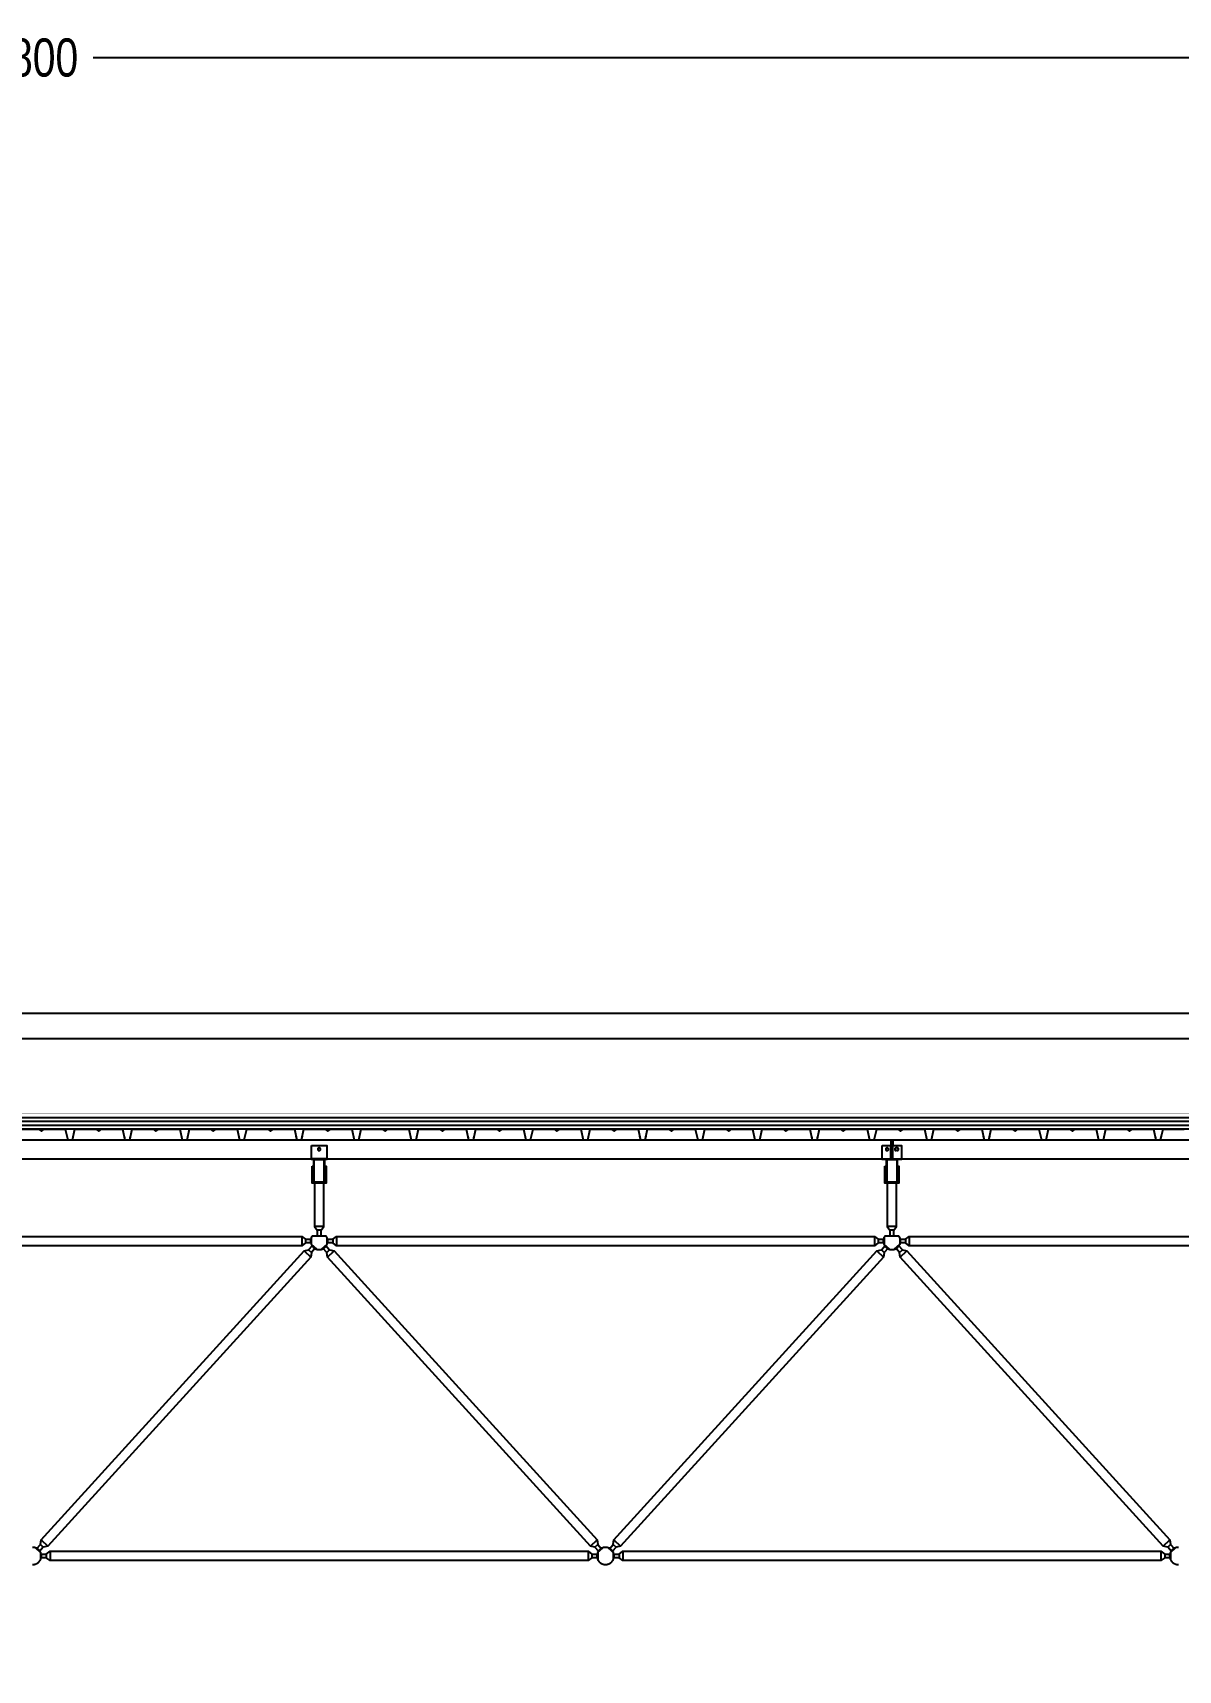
# Model space of a CAD drawing. Header units: centimetres. Extents: x 77182 to 116086, y 20619 to 33555.
# Drawn here: x 109365 to 109965, y 22503 to 23362 of the extents above; entities that cross this region are included whole.
import ezdxf

# ---------------------------------------------------------------- set-up
doc = ezdxf.new("R2010")
doc.units = ezdxf.units.CM
doc.header["$LTSCALE"] = 100
doc.linetypes.add('HIDDEN', pattern=[9.525, 6.35, -3.175])
for name, color, linetype in [('A-ANNO-DIMS', 187, 'Continuous'), ('A-ELEV-02', 253, 'Continuous'), ('A-ELEV-04', 250, 'Continuous'), ('A-WALL-INSL', 249, 'Continuous'), ('A-WALL-SNWPNL', 200, 'Continuous'), ('S-STEL', 3, 'Continuous')]:
    doc.layers.add(name, color=color, linetype=linetype)
doc.styles.add('Fields_100', font='act_simplex.shx', dxfattribs={"width": 0.8, "height": 20})
doc.linetypes.add('BATTING', pattern='A,0.00254,-2.54,[134,ltypeshp.shx,S=2.54,R=0,X=-2.54,Y=0],-5.08,[134,ltypeshp.shx,S=2.54,R=180,X=2.54,Y=0],-2.54', length=10.16254)
doc.dimstyles.new('FIELDS_100', dxfattribs={"dimscale": 0, "dimtxt": 20, "dimasz": 5, "dimexe": 5, "dimexo": 5, "dimgap": 5, "dimtad": 0, "dimdec": 0, "dimzin": 0, "dimdsep": 46, "dimtxsty": 'Fields_100', "dimblk": 'DOT', "dimcen": 0.09, "dimclrt": 50, "dimadec": 0, "dimazin": 0, "dimtfac": 1, "dimtdec": 0, "dimtix": 1, "dimtofl": 0, "dimtmove": 1, "dimatfit": 3, "dimfxl": 5, "dimfxlon": 1, "dimtolj": 1, "dimtzin": 0, "dimarcsym": 0})

# ---------------------------------------------------------------- blocks, each defined once
blk = doc.blocks.new('_Dot')
at = {"color": 0, "linetype": 'ByBlock', "lineweight": -2}
blk.add_line((-0.5, 0), (-1, 0), dxfattribs=at)
at = {"color": 0, "linetype": 'ByBlock', "const_width": 0.5}
blk.add_lwpolyline([(-0.25, 0, 1), (0.25, 0, 1)], format="xyb", close=True, dxfattribs=at)
blk = doc.blocks.new('*D20')
at = {"layer": 'A-ANNO-DIMS', "color": 0, "lineweight": -2, "transparency": 16777216}
for p, q in [((108464.7, 23343.48), (108464.7, 23353.48)), ((110264.7, 23343.48), (110264.7, 23353.48)), ((108469.7, 23348.48), (109333.03, 23348.48)), ((110259.7, 23348.48), (109396.36, 23348.48))]:
    blk.add_line(p, q, dxfattribs=at)
at = {"layer": 'DEFPOINTS', "color": 0, "transparency": 16777216}
for p in [(110264.7, 23348.48), (108464.7, 22503.48), (110264.7, 22503.48)]:
    blk.add_point(p, dxfattribs=at)
at = {"layer": 'A-ANNO-DIMS', "color": 0, "lineweight": -2, "transparency": 16777216, "xscale": 5, "yscale": 5, "zscale": 5, "rotation": 180}
blk.add_blockref('_Dot', (108464.7, 23348.48), dxfattribs=at)
at = {"layer": 'A-ANNO-DIMS', "color": 0, "lineweight": -2, "transparency": 16777216, "xscale": 5, "yscale": 5, "zscale": 5}
blk.add_blockref('_Dot', (110264.7, 23348.48), dxfattribs=at)
at = {"layer": 'A-ANNO-DIMS', "color": 50, "transparency": 16777216, "insert": (109364.7, 23348.48), "char_height": 20, "attachment_point": 5, "style": 'Fields_100'}
blk.add_mtext('\\A1;1800', dxfattribs=at)

msp = doc.modelspace()

# ---------------------------------------------------------------- linework, layer by layer
at = {"layer": 'A-ELEV-02'}
for points in [[(103019.7, 22781.49), (112087.2, 22781.49)], [(109814.2, 22781.49), (109814.2, 22778.49)], [(109815.2, 22781.49), (109815.2, 22778.49)], [(109816.9, 22777.19), (109816.88, 22777.19), (109816.87, 22777.19), (109816.85, 22777.18), (109816.83, 22777.18), (109816.82, 22777.18), (109816.8, 22777.18), (109816.79, 22777.18), (109816.77, 22777.17), (109816.75, 22777.17), (109816.74, 22777.17), (109816.72, 22777.16), (109816.7, 22777.16), (109816.69, 22777.15), (109816.67, 22777.15), (109816.66, 22777.14), (109816.64, 22777.14), (109816.62, 22777.13), (109816.61, 22777.12), (109816.59, 22777.12), (109816.58, 22777.11), (109816.56, 22777.1), (109816.54, 22777.09), (109816.53, 22777.08), (109816.51, 22777.07), (109816.5, 22777.06), (109816.48, 22777.05), (109816.47, 22777.04), (109816.46, 22777.03), (109816.44, 22777.02), (109816.43, 22777.01), (109816.42, 22776.99), (109816.4, 22776.98), (109816.39, 22776.97), (109816.38, 22776.96), (109816.37, 22776.94), (109816.35, 22776.93), (109816.34, 22776.91), (109816.33, 22776.9), (109816.32, 22776.88), (109816.31, 22776.87), (109816.3, 22776.85), (109816.29, 22776.84), (109816.28, 22776.82), (109816.28, 22776.81), (109816.27, 22776.79), (109816.26, 22776.78), (109816.25, 22776.76), (109816.25, 22776.74), (109816.24, 22776.73), (109816.23, 22776.71), (109816.23, 22776.7), (109816.22, 22776.68), (109816.22, 22776.66), (109816.22, 22776.65), (109816.21, 22776.63), (109816.21, 22776.61), (109816.21, 22776.6), (109816.2, 22776.58), (109816.2, 22776.57), (109816.2, 22776.55), (109816.2, 22776.53), (109816.2, 22776.52), (109816.2, 22776.5), (109816.2, 22776.49), (109816.2, 22776.47), (109816.2, 22776.46), (109816.2, 22776.44), (109816.2, 22776.42), (109816.2, 22776.41), (109816.2, 22776.39), (109816.21, 22776.38), (109816.21, 22776.36), (109816.21, 22776.34), (109816.22, 22776.33), (109816.22, 22776.31), (109816.22, 22776.29), (109816.23, 22776.28), (109816.23, 22776.26), (109816.24, 22776.25), (109816.25, 22776.23), (109816.25, 22776.21), (109816.26, 22776.2), (109816.27, 22776.18), (109816.28, 22776.16), (109816.28, 22776.15), (109816.29, 22776.13), (109816.3, 22776.12), (109816.31, 22776.1), (109816.32, 22776.09), (109816.33, 22776.07), (109816.34, 22776.06), (109816.35, 22776.05), (109816.37, 22776.03), (109816.38, 22776.02), (109816.39, 22776), (109816.4, 22775.99), (109816.42, 22775.98), (109816.43, 22775.97), (109816.44, 22775.95), (109816.46, 22775.94), (109816.47, 22775.93), (109816.48, 22775.92), (109816.5, 22775.91), (109816.51, 22775.9), (109816.53, 22775.89), (109816.54, 22775.88), (109816.56, 22775.87), (109816.58, 22775.86), (109816.59, 22775.86), (109816.61, 22775.85), (109816.62, 22775.84), (109816.64, 22775.84), (109816.66, 22775.83), (109816.67, 22775.82), (109816.69, 22775.82), (109816.7, 22775.81), (109816.72, 22775.81), (109816.74, 22775.81), (109816.75, 22775.8), (109816.77, 22775.8), (109816.79, 22775.8), (109816.8, 22775.79), (109816.82, 22775.79), (109816.83, 22775.79), (109816.85, 22775.79), (109816.87, 22775.79), (109816.88, 22775.79), (109816.9, 22775.79)], [(109817.5, 22777.19), (109816.9, 22777.19)], [(109817.5, 22775.79), (109816.9, 22775.79)], [(109817.5, 22775.79), (109817.51, 22775.79), (109817.53, 22775.79), (109817.54, 22775.79), (109817.56, 22775.79), (109817.58, 22775.79), (109817.59, 22775.79), (109817.61, 22775.8), (109817.62, 22775.8), (109817.64, 22775.8), (109817.66, 22775.81), (109817.67, 22775.81), (109817.69, 22775.81), (109817.71, 22775.82), (109817.72, 22775.82), (109817.74, 22775.83), (109817.76, 22775.84), (109817.77, 22775.84), (109817.79, 22775.85), (109817.8, 22775.86), (109817.82, 22775.86), (109817.83, 22775.87), (109817.85, 22775.88), (109817.87, 22775.89), (109817.88, 22775.9), (109817.9, 22775.91), (109817.91, 22775.92), (109817.92, 22775.93), (109817.94, 22775.94), (109817.95, 22775.95), (109817.97, 22775.97), (109817.98, 22775.98), (109817.99, 22775.99), (109818.01, 22776), (109818.02, 22776.02), (109818.03, 22776.03), (109818.04, 22776.05), (109818.05, 22776.06), (109818.06, 22776.07), (109818.07, 22776.09), (109818.08, 22776.1), (109818.09, 22776.12), (109818.1, 22776.13), (109818.11, 22776.15), (109818.12, 22776.16), (109818.13, 22776.18), (109818.13, 22776.2), (109818.14, 22776.21), (109818.15, 22776.23), (109818.15, 22776.25), (109818.16, 22776.26), (109818.17, 22776.28), (109818.17, 22776.29), (109818.17, 22776.31), (109818.18, 22776.33), (109818.18, 22776.34), (109818.19, 22776.36), (109818.19, 22776.38), (109818.19, 22776.39), (109818.19, 22776.41), (109818.19, 22776.42), (109818.2, 22776.44), (109818.2, 22776.46), (109818.2, 22776.47), (109818.2, 22776.49), (109818.2, 22776.5), (109818.2, 22776.52), (109818.2, 22776.53), (109818.19, 22776.55), (109818.19, 22776.57), (109818.19, 22776.58), (109818.19, 22776.6), (109818.19, 22776.61), (109818.18, 22776.63), (109818.18, 22776.65), (109818.17, 22776.66), (109818.17, 22776.68), (109818.17, 22776.7), (109818.16, 22776.71), (109818.15, 22776.73), (109818.15, 22776.74), (109818.14, 22776.76), (109818.13, 22776.78), (109818.13, 22776.79), (109818.12, 22776.81), (109818.11, 22776.82), (109818.1, 22776.84), (109818.09, 22776.85), (109818.08, 22776.87), (109818.07, 22776.88), (109818.06, 22776.9), (109818.05, 22776.91), (109818.04, 22776.93), (109818.03, 22776.94), (109818.02, 22776.96), (109818.01, 22776.97), (109817.99, 22776.98), (109817.98, 22776.99), (109817.97, 22777.01), (109817.95, 22777.02), (109817.94, 22777.03), (109817.92, 22777.04), (109817.91, 22777.05), (109817.9, 22777.06), (109817.88, 22777.07), (109817.87, 22777.08), (109817.85, 22777.09), (109817.83, 22777.1), (109817.82, 22777.11), (109817.8, 22777.12), (109817.79, 22777.12), (109817.77, 22777.13), (109817.76, 22777.14), (109817.74, 22777.14), (109817.72, 22777.15), (109817.71, 22777.15), (109817.69, 22777.16), (109817.67, 22777.16), (109817.66, 22777.17), (109817.64, 22777.17), (109817.62, 22777.17), (109817.61, 22777.18), (109817.59, 22777.18), (109817.58, 22777.18), (109817.56, 22777.18), (109817.54, 22777.18), (109817.53, 22777.19), (109817.51, 22777.19), (109817.5, 22777.19)], [(103019.7, 22771.49), (112087.2, 22771.49)], [(109518.7, 22771.49), (109510.7, 22771.49)], [(109809.7, 22771.49), (109819.7, 22771.49)], [(109511.1, 22765.89), (109511.6, 22765.89)], [(109511.1, 22764.49), (109511.6, 22764.49)], [(109512.28, 22758.69), (109512.28, 22736.09), (109513.7, 22734.09), (109513.7, 22731.09)], [(109515.7, 22731.09), (109515.7, 22734.09), (109517.11, 22736.09), (109517.11, 22758.69)], [(109517.8, 22765.89), (109518.3, 22765.89)], [(109517.8, 22764.49), (109518.3, 22764.49)], [(109811.1, 22765.89), (109811.6, 22765.89)], [(109811.1, 22764.49), (109811.6, 22764.49)], [(109812.28, 22758.69), (109812.28, 22736.09), (109813.7, 22734.09), (109813.7, 22731.09)], [(109815.7, 22731.09), (109815.7, 22734.09), (109817.11, 22736.09), (109817.11, 22758.69)], [(109817.8, 22765.89), (109818.3, 22765.89)], [(109817.8, 22764.49), (109818.3, 22764.49)], [(109517.11, 22736.09), (109512.28, 22736.09)], [(109515.7, 22734.09), (109513.7, 22734.09)], [(109817.11, 22736.09), (109812.28, 22736.09)], [(109815.7, 22734.09), (109813.7, 22734.09)], [(109218.8, 22729.39), (109221.8, 22729.39), (109223.8, 22730.8), (109505.6, 22730.8), (109507.6, 22729.39), (109510.6, 22729.39)], [(109510.6, 22727.39), (109507.6, 22727.39), (109505.6, 22725.97), (109223.8, 22725.97), (109221.8, 22727.39), (109218.8, 22727.39)], [(109505.6, 22730.8), (109505.6, 22725.97)], [(109506.79, 22723.28), (109510.36, 22720.03)], [(109507.6, 22729.39), (109507.6, 22727.39)], [(109509.18, 22723.81), (109510.66, 22722.46)], [(109511.1, 22731.09), (109511.01, 22730.97), (109510.93, 22730.84), (109510.85, 22730.71), (109510.77, 22730.58), (109510.7, 22730.45), (109510.63, 22730.31), (109510.56, 22730.17), (109510.51, 22730.02), (109510.45, 22729.88), (109510.43, 22729.8), (109510.4, 22729.73), (109510.38, 22729.65), (109510.36, 22729.57), (109510.34, 22729.5), (109510.32, 22729.42), (109510.3, 22729.34), (109510.28, 22729.26), (109510.27, 22729.19), (109510.26, 22729.11), (109510.24, 22729.03), (109510.23, 22728.95), (109510.22, 22728.87), (109510.22, 22728.79), (109510.21, 22728.71), (109510.2, 22728.63), (109510.2, 22728.55), (109510.2, 22728.47), (109510.2, 22728.39), (109510.2, 22728.31), (109510.2, 22728.23), (109510.2, 22728.15), (109510.21, 22728.07), (109510.21, 22727.99), (109510.22, 22727.92), (109510.23, 22727.84), (109510.24, 22727.76), (109510.25, 22727.68), (109510.28, 22727.53), (109510.31, 22727.37), (109510.35, 22727.22), (109510.39, 22727.07), (109510.44, 22726.93), (109510.49, 22726.79), (109510.55, 22726.65), (109510.61, 22726.51), (109510.67, 22726.37), (109510.74, 22726.24), (109510.81, 22726.11), (109510.89, 22725.98), (109510.98, 22725.86), (109511.07, 22725.73), (109511.16, 22725.61), (109511.26, 22725.49), (109511.36, 22725.37), (109511.47, 22725.25), (109511.52, 22725.2), (109511.58, 22725.14), (109511.64, 22725.09), (109511.69, 22725.04), (109511.75, 22724.98), (109511.81, 22724.93), (109511.88, 22724.88), (109511.94, 22724.83), (109512, 22724.78), (109512.07, 22724.74), (109512.13, 22724.69), (109512.2, 22724.65), (109512.26, 22724.6), (109512.33, 22724.56), (109512.4, 22724.52), (109512.47, 22724.48), (109512.54, 22724.44), (109512.61, 22724.4), (109512.68, 22724.36), (109512.75, 22724.33), (109512.82, 22724.3), (109512.9, 22724.26), (109512.97, 22724.23), (109513.04, 22724.2), (109513.12, 22724.17), (109513.19, 22724.15), (109513.27, 22724.12), (109513.34, 22724.1), (109513.49, 22724.05), (109513.64, 22724.01), (109513.79, 22723.98), (109513.95, 22723.95), (109514.1, 22723.93), (109514.25, 22723.91), (109514.4, 22723.9), (109514.55, 22723.89), (109514.7, 22723.89), (109514.85, 22723.89), (109515, 22723.9), (109515.15, 22723.91), (109515.3, 22723.93), (109515.45, 22723.95), (109515.6, 22723.98), (109515.75, 22724.01), (109515.9, 22724.05), (109516.05, 22724.1), (109516.13, 22724.12), (109516.2, 22724.15), (109516.28, 22724.17), (109516.35, 22724.2), (109516.43, 22724.23), (109516.5, 22724.26), (109516.57, 22724.3), (109516.64, 22724.33), (109516.71, 22724.36), (109516.79, 22724.4), (109516.86, 22724.44), (109516.93, 22724.48), (109516.99, 22724.52), (109517.06, 22724.56), (109517.13, 22724.6), (109517.2, 22724.65), (109517.26, 22724.69), (109517.33, 22724.74), (109517.39, 22724.78), (109517.46, 22724.83), (109517.52, 22724.88), (109517.58, 22724.93), (109517.64, 22724.98), (109517.7, 22725.04), (109517.76, 22725.09), (109517.82, 22725.14), (109517.87, 22725.2), (109517.93, 22725.25), (109518.04, 22725.37), (109518.14, 22725.49), (109518.24, 22725.61), (109518.33, 22725.73), (109518.42, 22725.86), (109518.5, 22725.98), (109518.58, 22726.11), (109518.65, 22726.24), (109518.72, 22726.37), (109518.79, 22726.51), (109518.85, 22726.65), (109518.9, 22726.79), (109518.95, 22726.93), (109519, 22727.07), (109519.04, 22727.22), (109519.08, 22727.37), (109519.11, 22727.53), (109519.14, 22727.68), (109519.15, 22727.76), (109519.16, 22727.84), (109519.17, 22727.92), (109519.18, 22727.99), (109519.19, 22728.07), (109519.19, 22728.15), (109519.19, 22728.23), (109519.2, 22728.31), (109519.2, 22728.39), (109519.2, 22728.47), (109519.19, 22728.55), (109519.19, 22728.63), (109519.19, 22728.71), (109519.18, 22728.79), (109519.17, 22728.87), (109519.16, 22728.95), (109519.15, 22729.03), (109519.14, 22729.11), (109519.13, 22729.19), (109519.11, 22729.26), (109519.09, 22729.34), (109519.08, 22729.42), (109519.06, 22729.5), (109519.04, 22729.57), (109519.02, 22729.65), (109518.99, 22729.73), (109518.97, 22729.8), (109518.94, 22729.88), (109518.89, 22730.02), (109518.83, 22730.17), (109518.77, 22730.31), (109518.7, 22730.45), (109518.63, 22730.58), (109518.55, 22730.71), (109518.47, 22730.84), (109518.38, 22730.97), (109518.3, 22731.09)], [(109510.57, 22726.6), (109513.31, 22724.11)], [(109510.6, 22730.24), (109510.6, 22726.53)], [(109511.1, 22731.09), (109518.3, 22731.09)], [(109516.08, 22724.11), (109518.83, 22726.6)], [(109518.73, 22722.46), (109520.21, 22723.81)], [(109518.8, 22729.39), (109521.8, 22729.39), (109523.8, 22730.8), (109805.6, 22730.8), (109807.6, 22729.39), (109810.6, 22729.39)], [(109518.8, 22730.24), (109518.8, 22726.53)], [(109810.6, 22727.39), (109807.6, 22727.39), (109805.6, 22725.97), (109523.8, 22725.97), (109521.8, 22727.39), (109518.8, 22727.39)], [(109519.03, 22720.03), (109522.61, 22723.28)], [(109521.8, 22729.39), (109521.8, 22727.39)], [(109523.8, 22730.8), (109523.8, 22725.97)], [(109805.6, 22730.8), (109805.6, 22725.97)], [(109806.79, 22723.28), (109810.36, 22720.03)], [(109807.6, 22729.39), (109807.6, 22727.39)], [(109809.18, 22723.81), (109810.66, 22722.46)], [(109811.1, 22731.09), (109811.01, 22730.97), (109810.93, 22730.84), (109810.85, 22730.71), (109810.77, 22730.58), (109810.7, 22730.45), (109810.63, 22730.31), (109810.56, 22730.17), (109810.51, 22730.02), (109810.45, 22729.88), (109810.43, 22729.8), (109810.4, 22729.73), (109810.38, 22729.65), (109810.36, 22729.57), (109810.34, 22729.5), (109810.32, 22729.42), (109810.3, 22729.34), (109810.28, 22729.26), (109810.27, 22729.19), (109810.26, 22729.11), (109810.24, 22729.03), (109810.23, 22728.95), (109810.22, 22728.87), (109810.22, 22728.79), (109810.21, 22728.71), (109810.2, 22728.63), (109810.2, 22728.55), (109810.2, 22728.47), (109810.2, 22728.39), (109810.2, 22728.31), (109810.2, 22728.23), (109810.2, 22728.15), (109810.21, 22728.07), (109810.21, 22727.99), (109810.22, 22727.92), (109810.23, 22727.84), (109810.24, 22727.76), (109810.25, 22727.68), (109810.28, 22727.53), (109810.31, 22727.37), (109810.35, 22727.22), (109810.39, 22727.07), (109810.44, 22726.93), (109810.49, 22726.79), (109810.55, 22726.65), (109810.61, 22726.51), (109810.67, 22726.37), (109810.74, 22726.24), (109810.81, 22726.11), (109810.89, 22725.98), (109810.98, 22725.86), (109811.07, 22725.73), (109811.16, 22725.61), (109811.26, 22725.49), (109811.36, 22725.37), (109811.47, 22725.25), (109811.52, 22725.2), (109811.58, 22725.14), (109811.64, 22725.09), (109811.69, 22725.04), (109811.75, 22724.98), (109811.81, 22724.93), (109811.88, 22724.88), (109811.94, 22724.83), (109812, 22724.78), (109812.07, 22724.74), (109812.13, 22724.69), (109812.2, 22724.65), (109812.26, 22724.6), (109812.33, 22724.56), (109812.4, 22724.52), (109812.47, 22724.48), (109812.54, 22724.44), (109812.61, 22724.4), (109812.68, 22724.36), (109812.75, 22724.33), (109812.82, 22724.3), (109812.9, 22724.26), (109812.97, 22724.23), (109813.04, 22724.2), (109813.12, 22724.17), (109813.19, 22724.15), (109813.27, 22724.12), (109813.34, 22724.1), (109813.49, 22724.05), (109813.64, 22724.01), (109813.79, 22723.98), (109813.95, 22723.95), (109814.1, 22723.93), (109814.25, 22723.91), (109814.4, 22723.9), (109814.55, 22723.89), (109814.7, 22723.89), (109814.85, 22723.89), (109815, 22723.9), (109815.15, 22723.91), (109815.3, 22723.93), (109815.45, 22723.95), (109815.6, 22723.98), (109815.75, 22724.01), (109815.9, 22724.05), (109816.05, 22724.1), (109816.13, 22724.12), (109816.2, 22724.15), (109816.28, 22724.17), (109816.35, 22724.2), (109816.43, 22724.23), (109816.5, 22724.26), (109816.57, 22724.3), (109816.64, 22724.33), (109816.71, 22724.36), (109816.79, 22724.4), (109816.86, 22724.44), (109816.93, 22724.48), (109816.99, 22724.52), (109817.06, 22724.56), (109817.13, 22724.6), (109817.2, 22724.65), (109817.26, 22724.69), (109817.33, 22724.74), (109817.39, 22724.78), (109817.46, 22724.83), (109817.52, 22724.88), (109817.58, 22724.93), (109817.64, 22724.98), (109817.7, 22725.04), (109817.76, 22725.09), (109817.82, 22725.14), (109817.87, 22725.2), (109817.93, 22725.25), (109818.04, 22725.37), (109818.14, 22725.49), (109818.24, 22725.61), (109818.33, 22725.73), (109818.42, 22725.86), (109818.5, 22725.98), (109818.58, 22726.11), (109818.65, 22726.24), (109818.72, 22726.37), (109818.79, 22726.51), (109818.85, 22726.65), (109818.9, 22726.79), (109818.95, 22726.93), (109819, 22727.07), (109819.04, 22727.22), (109819.08, 22727.37), (109819.11, 22727.53), (109819.14, 22727.68), (109819.15, 22727.76), (109819.16, 22727.84), (109819.17, 22727.92), (109819.18, 22727.99), (109819.19, 22728.07), (109819.19, 22728.15), (109819.19, 22728.23), (109819.2, 22728.31), (109819.2, 22728.39), (109819.2, 22728.47), (109819.19, 22728.55), (109819.19, 22728.63), (109819.19, 22728.71), (109819.18, 22728.79), (109819.17, 22728.87), (109819.16, 22728.95), (109819.15, 22729.03), (109819.14, 22729.11), (109819.13, 22729.19), (109819.11, 22729.26), (109819.09, 22729.34), (109819.08, 22729.42), (109819.06, 22729.5), (109819.04, 22729.57), (109819.02, 22729.65), (109818.99, 22729.73), (109818.97, 22729.8), (109818.94, 22729.88), (109818.89, 22730.02), (109818.83, 22730.17), (109818.77, 22730.31), (109818.7, 22730.45), (109818.63, 22730.58), (109818.55, 22730.71), (109818.47, 22730.84), (109818.38, 22730.97), (109818.3, 22731.09)], [(109810.57, 22726.6), (109813.31, 22724.11)], [(109810.6, 22730.24), (109810.6, 22726.53)], [(109811.1, 22731.09), (109818.3, 22731.09)], [(109816.08, 22724.11), (109818.83, 22726.6)], [(109818.73, 22722.46), (109820.21, 22723.81)], [(109818.8, 22729.39), (109821.8, 22729.39), (109823.8, 22730.8), (110105.6, 22730.8), (110107.6, 22729.39), (110110.6, 22729.39)], [(109818.8, 22730.24), (109818.8, 22726.53)], [(110110.6, 22727.39), (110107.6, 22727.39), (110105.6, 22725.97), (109823.8, 22725.97), (109821.8, 22727.39), (109818.8, 22727.39)], [(109819.03, 22720.03), (109822.61, 22723.28)], [(109821.8, 22729.39), (109821.8, 22727.39)], [(109823.8, 22730.8), (109823.8, 22725.97)], [(109368.73, 22569.31), (109370.21, 22567.97)], [(109369.03, 22571.74), (109372.61, 22568.5)], [(109656.79, 22568.5), (109660.36, 22571.74)], [(109659.18, 22567.97), (109660.66, 22569.31)], [(109668.73, 22569.31), (109670.21, 22567.97)], [(109669.03, 22571.74), (109672.61, 22568.5)], [(109956.79, 22568.5), (109960.36, 22571.74)], [(109959.18, 22567.97), (109960.66, 22569.31)], [(109364.6, 22558.89), (109364.7, 22558.89), (109364.8, 22558.89), (109364.9, 22558.89), (109365, 22558.9), (109365.1, 22558.9), (109365.2, 22558.92), (109365.31, 22558.93), (109365.41, 22558.94), (109365.52, 22558.96), (109365.62, 22558.98), (109365.73, 22559.01), (109365.83, 22559.03), (109365.94, 22559.06), (109366.04, 22559.09), (109366.15, 22559.13), (109366.25, 22559.16), (109366.35, 22559.2), (109366.46, 22559.25), (109366.56, 22559.29), (109366.66, 22559.34), (109366.76, 22559.39), (109366.86, 22559.44), (109366.96, 22559.5), (109367.06, 22559.56), (109367.16, 22559.62), (109367.26, 22559.68), (109367.35, 22559.75), (109367.44, 22559.82), (109367.53, 22559.89), (109367.62, 22559.97), (109367.71, 22560.04), (109367.8, 22560.12), (109367.88, 22560.2), (109367.96, 22560.29), (109368.04, 22560.37), (109368.12, 22560.46), (109368.19, 22560.55), (109368.26, 22560.64), (109368.33, 22560.73), (109368.4, 22560.83), (109368.46, 22560.92), (109368.53, 22561.02), (109368.58, 22561.12), (109368.64, 22561.22), (109368.69, 22561.32), (109368.75, 22561.42), (109368.79, 22561.52), (109368.84, 22561.63), (109368.88, 22561.73), (109368.92, 22561.83), (109368.96, 22561.94), (109368.99, 22562.04), (109369.02, 22562.15), (109369.05, 22562.25), (109369.08, 22562.36), (109369.1, 22562.46), (109369.12, 22562.57), (109369.14, 22562.67), (109369.16, 22562.78), (109369.17, 22562.88), (109369.18, 22562.98), (109369.19, 22563.08), (109369.19, 22563.19), (109369.2, 22563.29), (109369.2, 22563.39), (109369.2, 22563.49), (109369.19, 22563.59), (109369.19, 22563.69), (109369.18, 22563.79), (109369.17, 22563.89), (109369.16, 22564), (109369.14, 22564.1), (109369.12, 22564.21), (109369.1, 22564.31), (109369.08, 22564.41), (109369.05, 22564.52), (109369.02, 22564.62), (109368.99, 22564.73), (109368.96, 22564.83), (109368.92, 22564.94), (109368.88, 22565.04), (109368.84, 22565.15), (109368.79, 22565.25), (109368.75, 22565.35), (109368.69, 22565.45), (109368.64, 22565.55), (109368.58, 22565.65), (109368.53, 22565.75), (109368.46, 22565.85), (109368.4, 22565.94), (109368.33, 22566.04), (109368.26, 22566.13), (109368.19, 22566.22), (109368.12, 22566.31), (109368.04, 22566.4), (109367.96, 22566.49), (109367.88, 22566.57), (109367.8, 22566.65), (109367.71, 22566.73), (109367.62, 22566.81), (109367.53, 22566.88), (109367.44, 22566.95), (109367.35, 22567.02), (109367.26, 22567.09), (109367.16, 22567.15), (109367.06, 22567.21), (109366.96, 22567.27), (109366.86, 22567.33), (109366.76, 22567.38), (109366.66, 22567.43), (109366.56, 22567.48), (109366.46, 22567.53), (109366.35, 22567.57), (109366.25, 22567.61), (109366.15, 22567.65), (109366.04, 22567.68), (109365.94, 22567.71), (109365.83, 22567.74), (109365.73, 22567.77), (109365.62, 22567.79), (109365.52, 22567.81), (109365.41, 22567.83), (109365.31, 22567.84), (109365.2, 22567.86), (109365.1, 22567.87), (109365, 22567.88), (109364.9, 22567.88), (109364.8, 22567.89), (109364.7, 22567.89), (109364.6, 22567.89)], [(109366.08, 22567.67), (109368.83, 22565.17)], [(109368.8, 22564.39), (109371.8, 22564.39), (109373.8, 22565.8), (109655.6, 22565.8), (109657.6, 22564.39), (109660.6, 22564.39)], [(109368.8, 22565.24), (109368.8, 22561.53)], [(109660.6, 22562.39), (109657.6, 22562.39), (109655.6, 22560.97), (109373.8, 22560.97), (109371.8, 22562.39), (109368.8, 22562.39)], [(109371.8, 22564.39), (109371.8, 22562.39)], [(109373.8, 22565.8), (109373.8, 22560.97)], [(109655.6, 22565.8), (109655.6, 22560.97)], [(109657.6, 22564.39), (109657.6, 22562.39)], [(109660.57, 22565.17), (109663.31, 22567.67)], [(109660.6, 22565.24), (109660.6, 22561.53)], [(109666.08, 22567.67), (109668.83, 22565.17)], [(109668.8, 22564.39), (109671.8, 22564.39), (109673.8, 22565.8), (109955.6, 22565.8), (109957.6, 22564.39), (109960.6, 22564.39)], [(109668.8, 22565.24), (109668.8, 22561.53)], [(109960.6, 22562.39), (109957.6, 22562.39), (109955.6, 22560.97), (109673.8, 22560.97), (109671.8, 22562.39), (109668.8, 22562.39)], [(109671.8, 22564.39), (109671.8, 22562.39)], [(109673.8, 22565.8), (109673.8, 22560.97)], [(109955.6, 22565.8), (109955.6, 22560.97)], [(109957.6, 22564.39), (109957.6, 22562.39)], [(109964.8, 22567.89), (109964.7, 22567.89), (109964.6, 22567.89), (109964.5, 22567.88), (109964.4, 22567.88), (109964.29, 22567.87), (109964.19, 22567.86), (109964.09, 22567.84), (109963.98, 22567.83), (109963.88, 22567.81), (109963.77, 22567.79), (109963.67, 22567.77), (109963.56, 22567.74), (109963.46, 22567.71), (109963.35, 22567.68), (109963.25, 22567.65), (109963.15, 22567.61), (109963.04, 22567.57), (109962.94, 22567.53), (109962.83, 22567.48), (109962.73, 22567.43), (109962.63, 22567.38), (109962.53, 22567.33), (109962.43, 22567.27), (109962.33, 22567.21), (109962.24, 22567.15), (109962.14, 22567.09), (109962.04, 22567.02), (109961.95, 22566.95), (109961.86, 22566.88), (109961.77, 22566.81), (109961.68, 22566.73), (109961.6, 22566.65), (109961.52, 22566.57), (109961.43, 22566.49), (109961.36, 22566.4), (109961.28, 22566.31), (109961.2, 22566.22), (109961.13, 22566.13), (109961.06, 22566.04), (109961, 22565.94), (109960.93, 22565.85), (109960.87, 22565.75), (109960.81, 22565.65), (109960.75, 22565.55), (109960.7, 22565.45), (109960.65, 22565.35), (109960.6, 22565.25), (109960.56, 22565.15), (109960.51, 22565.04), (109960.47, 22564.94), (109960.44, 22564.83), (109960.4, 22564.73), (109960.37, 22564.62), (109960.34, 22564.52), (109960.32, 22564.41), (109960.29, 22564.31), (109960.27, 22564.21), (109960.25, 22564.1), (109960.24, 22564), (109960.23, 22563.89), (109960.22, 22563.79), (109960.21, 22563.69), (109960.2, 22563.59), (109960.2, 22563.49), (109960.2, 22563.39), (109960.2, 22563.29), (109960.2, 22563.19), (109960.21, 22563.08), (109960.22, 22562.98), (109960.23, 22562.88), (109960.24, 22562.78), (109960.25, 22562.67), (109960.27, 22562.57), (109960.29, 22562.46), (109960.32, 22562.36), (109960.34, 22562.25), (109960.37, 22562.15), (109960.4, 22562.04), (109960.44, 22561.94), (109960.47, 22561.83), (109960.51, 22561.73), (109960.56, 22561.63), (109960.6, 22561.52), (109960.65, 22561.42), (109960.7, 22561.32), (109960.75, 22561.22), (109960.81, 22561.12), (109960.87, 22561.02), (109960.93, 22560.92), (109961, 22560.83), (109961.06, 22560.73), (109961.13, 22560.64), (109961.2, 22560.55), (109961.28, 22560.46), (109961.36, 22560.37), (109961.43, 22560.29), (109961.52, 22560.2), (109961.6, 22560.12), (109961.68, 22560.04), (109961.77, 22559.97), (109961.86, 22559.89), (109961.95, 22559.82), (109962.04, 22559.75), (109962.14, 22559.68), (109962.24, 22559.62), (109962.33, 22559.56), (109962.43, 22559.5), (109962.53, 22559.44), (109962.63, 22559.39), (109962.73, 22559.34), (109962.83, 22559.29), (109962.94, 22559.25), (109963.04, 22559.2), (109963.15, 22559.16), (109963.25, 22559.13), (109963.35, 22559.09), (109963.46, 22559.06), (109963.56, 22559.03), (109963.67, 22559.01), (109963.77, 22558.98), (109963.88, 22558.96), (109963.98, 22558.94), (109964.09, 22558.93), (109964.19, 22558.92), (109964.29, 22558.9), (109964.4, 22558.9), (109964.5, 22558.89), (109964.6, 22558.89), (109964.7, 22558.89), (109964.8, 22558.89)], [(109960.57, 22565.17), (109963.31, 22567.67)], [(109960.6, 22565.24), (109960.6, 22561.53)]]:
    msp.add_lwpolyline(points, dxfattribs=at)
for points in [[(109510.7, 22778.49), (109518.7, 22778.49), (109518.7, 22771.19), (109510.7, 22771.19)], [(109515.4, 22776.49), (109515.4, 22776.5), (109515.4, 22776.52), (109515.4, 22776.53), (109515.39, 22776.55), (109515.39, 22776.57), (109515.39, 22776.58), (109515.39, 22776.6), (109515.39, 22776.61), (109515.38, 22776.63), (109515.38, 22776.65), (109515.37, 22776.66), (109515.37, 22776.68), (109515.37, 22776.7), (109515.36, 22776.71), (109515.35, 22776.73), (109515.35, 22776.74), (109515.34, 22776.76), (109515.33, 22776.78), (109515.33, 22776.79), (109515.32, 22776.81), (109515.31, 22776.82), (109515.3, 22776.84), (109515.29, 22776.85), (109515.28, 22776.87), (109515.27, 22776.88), (109515.26, 22776.9), (109515.25, 22776.91), (109515.24, 22776.93), (109515.23, 22776.94), (109515.22, 22776.96), (109515.21, 22776.97), (109515.19, 22776.98), (109515.18, 22776.99), (109515.17, 22777.01), (109515.15, 22777.02), (109515.14, 22777.03), (109515.12, 22777.04), (109515.11, 22777.05), (109515.1, 22777.06), (109515.08, 22777.07), (109515.07, 22777.08), (109515.05, 22777.09), (109515.03, 22777.1), (109515.02, 22777.11), (109515, 22777.12), (109514.99, 22777.12), (109514.97, 22777.13), (109514.96, 22777.14), (109514.94, 22777.14), (109514.92, 22777.15), (109514.91, 22777.15), (109514.89, 22777.16), (109514.87, 22777.16), (109514.86, 22777.17), (109514.84, 22777.17), (109514.82, 22777.17), (109514.81, 22777.18), (109514.79, 22777.18), (109514.78, 22777.18), (109514.76, 22777.18), (109514.74, 22777.19), (109514.73, 22777.19), (109514.71, 22777.19), (109514.7, 22777.19), (109514.68, 22777.19), (109514.67, 22777.19), (109514.65, 22777.19), (109514.63, 22777.18), (109514.62, 22777.18), (109514.6, 22777.18), (109514.59, 22777.18), (109514.57, 22777.17), (109514.55, 22777.17), (109514.54, 22777.17), (109514.52, 22777.16), (109514.5, 22777.16), (109514.49, 22777.15), (109514.47, 22777.15), (109514.46, 22777.14), (109514.44, 22777.14), (109514.42, 22777.13), (109514.41, 22777.12), (109514.39, 22777.12), (109514.38, 22777.11), (109514.36, 22777.1), (109514.34, 22777.09), (109514.33, 22777.08), (109514.31, 22777.07), (109514.3, 22777.06), (109514.28, 22777.05), (109514.27, 22777.04), (109514.26, 22777.03), (109514.24, 22777.02), (109514.23, 22777.01), (109514.22, 22776.99), (109514.2, 22776.98), (109514.19, 22776.97), (109514.18, 22776.96), (109514.17, 22776.94), (109514.15, 22776.93), (109514.14, 22776.91), (109514.13, 22776.9), (109514.12, 22776.88), (109514.11, 22776.87), (109514.1, 22776.85), (109514.09, 22776.84), (109514.08, 22776.82), (109514.08, 22776.81), (109514.07, 22776.79), (109514.06, 22776.78), (109514.05, 22776.76), (109514.05, 22776.74), (109514.04, 22776.73), (109514.03, 22776.71), (109514.03, 22776.7), (109514.02, 22776.68), (109514.02, 22776.66), (109514.02, 22776.65), (109514.01, 22776.63), (109514.01, 22776.61), (109514.01, 22776.6), (109514, 22776.58), (109514, 22776.57), (109514, 22776.55), (109514, 22776.53), (109514, 22776.52), (109514, 22776.5), (109514, 22776.49), (109514, 22776.47), (109514, 22776.46), (109514, 22776.44), (109514, 22776.42), (109514, 22776.41), (109514, 22776.39), (109514.01, 22776.38), (109514.01, 22776.36), (109514.01, 22776.34), (109514.02, 22776.33), (109514.02, 22776.31), (109514.02, 22776.29), (109514.03, 22776.28), (109514.03, 22776.26), (109514.04, 22776.25), (109514.05, 22776.23), (109514.05, 22776.21), (109514.06, 22776.2), (109514.07, 22776.18), (109514.08, 22776.17), (109514.08, 22776.15), (109514.09, 22776.13), (109514.1, 22776.12), (109514.11, 22776.1), (109514.12, 22776.09), (109514.13, 22776.07), (109514.14, 22776.06), (109514.15, 22776.05), (109514.17, 22776.03), (109514.18, 22776.02), (109514.19, 22776), (109514.2, 22775.99), (109514.22, 22775.98), (109514.23, 22775.97), (109514.24, 22775.95), (109514.26, 22775.94), (109514.27, 22775.93), (109514.28, 22775.92), (109514.3, 22775.91), (109514.31, 22775.9), (109514.33, 22775.89), (109514.34, 22775.88), (109514.36, 22775.87), (109514.38, 22775.86), (109514.39, 22775.86), (109514.41, 22775.85), (109514.42, 22775.84), (109514.44, 22775.84), (109514.46, 22775.83), (109514.47, 22775.82), (109514.49, 22775.82), (109514.5, 22775.81), (109514.52, 22775.81), (109514.54, 22775.81), (109514.55, 22775.8), (109514.57, 22775.8), (109514.59, 22775.8), (109514.6, 22775.79), (109514.62, 22775.79), (109514.63, 22775.79), (109514.65, 22775.79), (109514.67, 22775.79), (109514.68, 22775.79), (109514.7, 22775.79), (109514.71, 22775.79), (109514.73, 22775.79), (109514.74, 22775.79), (109514.76, 22775.79), (109514.78, 22775.79), (109514.79, 22775.79), (109514.81, 22775.8), (109514.82, 22775.8), (109514.84, 22775.8), (109514.86, 22775.81), (109514.87, 22775.81), (109514.89, 22775.81), (109514.91, 22775.82), (109514.92, 22775.82), (109514.94, 22775.83), (109514.96, 22775.84), (109514.97, 22775.84), (109514.99, 22775.85), (109515, 22775.86), (109515.02, 22775.86), (109515.03, 22775.87), (109515.05, 22775.88), (109515.07, 22775.89), (109515.08, 22775.9), (109515.1, 22775.91), (109515.11, 22775.92), (109515.12, 22775.93), (109515.14, 22775.94), (109515.15, 22775.95), (109515.17, 22775.97), (109515.18, 22775.98), (109515.19, 22775.99), (109515.21, 22776), (109515.22, 22776.02), (109515.23, 22776.03), (109515.24, 22776.05), (109515.25, 22776.06), (109515.26, 22776.07), (109515.27, 22776.09), (109515.28, 22776.1), (109515.29, 22776.12), (109515.3, 22776.13), (109515.31, 22776.15), (109515.32, 22776.17), (109515.33, 22776.18), (109515.33, 22776.2), (109515.34, 22776.21), (109515.35, 22776.23), (109515.35, 22776.25), (109515.36, 22776.26), (109515.37, 22776.28), (109515.37, 22776.29), (109515.37, 22776.31), (109515.38, 22776.33), (109515.38, 22776.34), (109515.39, 22776.36), (109515.39, 22776.38), (109515.39, 22776.39), (109515.39, 22776.41), (109515.39, 22776.42), (109515.4, 22776.44), (109515.4, 22776.46), (109515.4, 22776.47)], [(109809.7, 22778.49), (109819.7, 22778.49), (109819.7, 22771.19), (109809.7, 22771.19)], [(109812.9, 22776.49), (109812.9, 22776.5), (109812.9, 22776.52), (109812.9, 22776.53), (109812.89, 22776.55), (109812.89, 22776.57), (109812.89, 22776.58), (109812.89, 22776.6), (109812.89, 22776.61), (109812.88, 22776.63), (109812.88, 22776.65), (109812.87, 22776.66), (109812.87, 22776.68), (109812.87, 22776.7), (109812.86, 22776.71), (109812.85, 22776.73), (109812.85, 22776.74), (109812.84, 22776.76), (109812.83, 22776.78), (109812.83, 22776.79), (109812.82, 22776.81), (109812.81, 22776.82), (109812.8, 22776.84), (109812.79, 22776.85), (109812.78, 22776.87), (109812.77, 22776.88), (109812.76, 22776.9), (109812.75, 22776.91), (109812.74, 22776.93), (109812.73, 22776.94), (109812.72, 22776.96), (109812.71, 22776.97), (109812.69, 22776.98), (109812.68, 22776.99), (109812.67, 22777.01), (109812.65, 22777.02), (109812.64, 22777.03), (109812.62, 22777.04), (109812.61, 22777.05), (109812.6, 22777.06), (109812.58, 22777.07), (109812.57, 22777.08), (109812.55, 22777.09), (109812.53, 22777.1), (109812.52, 22777.11), (109812.5, 22777.12), (109812.49, 22777.12), (109812.47, 22777.13), (109812.46, 22777.14), (109812.44, 22777.14), (109812.42, 22777.15), (109812.41, 22777.15), (109812.39, 22777.16), (109812.37, 22777.16), (109812.36, 22777.17), (109812.34, 22777.17), (109812.32, 22777.17), (109812.31, 22777.18), (109812.29, 22777.18), (109812.28, 22777.18), (109812.26, 22777.18), (109812.24, 22777.18), (109812.23, 22777.19), (109812.21, 22777.19), (109812.2, 22777.19), (109812.18, 22777.19), (109812.17, 22777.19), (109812.15, 22777.18), (109812.13, 22777.18), (109812.12, 22777.18), (109812.1, 22777.18), (109812.09, 22777.18), (109812.07, 22777.17), (109812.05, 22777.17), (109812.04, 22777.17), (109812.02, 22777.16), (109812, 22777.16), (109811.99, 22777.15), (109811.97, 22777.15), (109811.96, 22777.14), (109811.94, 22777.14), (109811.92, 22777.13), (109811.91, 22777.12), (109811.89, 22777.12), (109811.88, 22777.11), (109811.86, 22777.1), (109811.84, 22777.09), (109811.83, 22777.08), (109811.81, 22777.07), (109811.8, 22777.06), (109811.78, 22777.05), (109811.77, 22777.04), (109811.76, 22777.03), (109811.74, 22777.02), (109811.73, 22777.01), (109811.72, 22776.99), (109811.7, 22776.98), (109811.69, 22776.97), (109811.68, 22776.96), (109811.67, 22776.94), (109811.65, 22776.93), (109811.64, 22776.91), (109811.63, 22776.9), (109811.62, 22776.88), (109811.61, 22776.87), (109811.6, 22776.85), (109811.59, 22776.84), (109811.58, 22776.82), (109811.58, 22776.81), (109811.57, 22776.79), (109811.56, 22776.78), (109811.55, 22776.76), (109811.55, 22776.74), (109811.54, 22776.73), (109811.53, 22776.71), (109811.53, 22776.7), (109811.52, 22776.68), (109811.52, 22776.66), (109811.52, 22776.65), (109811.51, 22776.63), (109811.51, 22776.61), (109811.51, 22776.6), (109811.5, 22776.58), (109811.5, 22776.57), (109811.5, 22776.55), (109811.5, 22776.53), (109811.5, 22776.52), (109811.5, 22776.5), (109811.5, 22776.49), (109811.5, 22776.47), (109811.5, 22776.46), (109811.5, 22776.44), (109811.5, 22776.42), (109811.5, 22776.41), (109811.5, 22776.39), (109811.51, 22776.38), (109811.51, 22776.36), (109811.51, 22776.34), (109811.52, 22776.33), (109811.52, 22776.31), (109811.52, 22776.29), (109811.53, 22776.28), (109811.53, 22776.26), (109811.54, 22776.25), (109811.55, 22776.23), (109811.55, 22776.21), (109811.56, 22776.2), (109811.57, 22776.18), (109811.58, 22776.16), (109811.58, 22776.15), (109811.59, 22776.13), (109811.6, 22776.12), (109811.61, 22776.1), (109811.62, 22776.09), (109811.63, 22776.07), (109811.64, 22776.06), (109811.65, 22776.05), (109811.67, 22776.03), (109811.68, 22776.02), (109811.69, 22776), (109811.7, 22775.99), (109811.72, 22775.98), (109811.73, 22775.97), (109811.74, 22775.95), (109811.76, 22775.94), (109811.77, 22775.93), (109811.78, 22775.92), (109811.8, 22775.91), (109811.81, 22775.9), (109811.83, 22775.89), (109811.84, 22775.88), (109811.86, 22775.87), (109811.88, 22775.86), (109811.89, 22775.86), (109811.91, 22775.85), (109811.92, 22775.84), (109811.94, 22775.84), (109811.96, 22775.83), (109811.97, 22775.82), (109811.99, 22775.82), (109812, 22775.81), (109812.02, 22775.81), (109812.04, 22775.81), (109812.05, 22775.8), (109812.07, 22775.8), (109812.09, 22775.8), (109812.1, 22775.79), (109812.12, 22775.79), (109812.13, 22775.79), (109812.15, 22775.79), (109812.17, 22775.79), (109812.18, 22775.79), (109812.2, 22775.79), (109812.21, 22775.79), (109812.23, 22775.79), (109812.24, 22775.79), (109812.26, 22775.79), (109812.28, 22775.79), (109812.29, 22775.79), (109812.31, 22775.8), (109812.32, 22775.8), (109812.34, 22775.8), (109812.36, 22775.81), (109812.37, 22775.81), (109812.39, 22775.81), (109812.41, 22775.82), (109812.42, 22775.82), (109812.44, 22775.83), (109812.46, 22775.84), (109812.47, 22775.84), (109812.49, 22775.85), (109812.5, 22775.86), (109812.52, 22775.86), (109812.53, 22775.87), (109812.55, 22775.88), (109812.57, 22775.89), (109812.58, 22775.9), (109812.6, 22775.91), (109812.61, 22775.92), (109812.62, 22775.93), (109812.64, 22775.94), (109812.65, 22775.95), (109812.67, 22775.97), (109812.68, 22775.98), (109812.69, 22775.99), (109812.71, 22776), (109812.72, 22776.02), (109812.73, 22776.03), (109812.74, 22776.05), (109812.75, 22776.06), (109812.76, 22776.07), (109812.77, 22776.09), (109812.78, 22776.1), (109812.79, 22776.12), (109812.8, 22776.13), (109812.81, 22776.15), (109812.82, 22776.16), (109812.83, 22776.18), (109812.83, 22776.2), (109812.84, 22776.21), (109812.85, 22776.23), (109812.85, 22776.25), (109812.86, 22776.26), (109812.87, 22776.28), (109812.87, 22776.29), (109812.87, 22776.31), (109812.88, 22776.33), (109812.88, 22776.34), (109812.89, 22776.36), (109812.89, 22776.38), (109812.89, 22776.39), (109812.89, 22776.41), (109812.89, 22776.42), (109812.9, 22776.44), (109812.9, 22776.46), (109812.9, 22776.47)], [(109511.1, 22767.69), (109511.6, 22767.69), (109511.6, 22759.19), (109517.8, 22759.19), (109517.8, 22767.69), (109518.3, 22767.69), (109518.3, 22758.69), (109511.1, 22758.69)], [(109811.1, 22767.69), (109811.6, 22767.69), (109811.6, 22759.19), (109817.8, 22759.19), (109817.8, 22767.69), (109818.3, 22767.69), (109818.3, 22758.69), (109811.1, 22758.69)], [(109366.72, 22567.09), (109368.73, 22569.31), (109369.03, 22571.74), (109506.79, 22723.28), (109509.18, 22723.81), (109511.2, 22726.03), (109512.68, 22724.68), (109510.66, 22722.46), (109510.36, 22720.03), (109372.61, 22568.5), (109370.21, 22567.97), (109368.2, 22565.75)], [(109661.2, 22565.75), (109659.18, 22567.97), (109656.79, 22568.5), (109519.03, 22720.03), (109518.73, 22722.46), (109516.72, 22724.68), (109518.2, 22726.03), (109520.21, 22723.81), (109522.61, 22723.28), (109660.36, 22571.74), (109660.66, 22569.31), (109662.68, 22567.09)], [(109666.72, 22567.09), (109668.73, 22569.31), (109669.03, 22571.74), (109806.79, 22723.28), (109809.18, 22723.81), (109811.2, 22726.03), (109812.68, 22724.68), (109810.66, 22722.46), (109810.36, 22720.03), (109672.61, 22568.5), (109670.21, 22567.97), (109668.2, 22565.75)], [(109961.2, 22565.75), (109959.18, 22567.97), (109956.79, 22568.5), (109819.03, 22720.03), (109818.73, 22722.46), (109816.72, 22724.68), (109818.2, 22726.03), (109820.21, 22723.81), (109822.61, 22723.28), (109960.36, 22571.74), (109960.66, 22569.31), (109962.68, 22567.09)], [(109669.2, 22563.39), (109669.2, 22563.49), (109669.19, 22563.59), (109669.19, 22563.69), (109669.18, 22563.79), (109669.17, 22563.89), (109669.16, 22564), (109669.14, 22564.1), (109669.12, 22564.21), (109669.1, 22564.31), (109669.08, 22564.41), (109669.05, 22564.52), (109669.02, 22564.62), (109668.99, 22564.73), (109668.96, 22564.83), (109668.92, 22564.94), (109668.88, 22565.04), (109668.84, 22565.15), (109668.79, 22565.25), (109668.75, 22565.35), (109668.69, 22565.45), (109668.64, 22565.55), (109668.58, 22565.65), (109668.53, 22565.75), (109668.46, 22565.85), (109668.4, 22565.94), (109668.33, 22566.04), (109668.26, 22566.13), (109668.19, 22566.22), (109668.12, 22566.31), (109668.04, 22566.4), (109667.96, 22566.49), (109667.88, 22566.57), (109667.8, 22566.65), (109667.71, 22566.73), (109667.62, 22566.81), (109667.53, 22566.88), (109667.44, 22566.95), (109667.35, 22567.02), (109667.26, 22567.09), (109667.16, 22567.15), (109667.06, 22567.21), (109666.96, 22567.27), (109666.86, 22567.33), (109666.76, 22567.38), (109666.66, 22567.43), (109666.56, 22567.48), (109666.46, 22567.53), (109666.35, 22567.57), (109666.25, 22567.61), (109666.15, 22567.65), (109666.04, 22567.68), (109665.94, 22567.71), (109665.83, 22567.74), (109665.73, 22567.77), (109665.62, 22567.79), (109665.52, 22567.81), (109665.41, 22567.83), (109665.31, 22567.84), (109665.2, 22567.86), (109665.1, 22567.87), (109665, 22567.88), (109664.9, 22567.88), (109664.8, 22567.89), (109664.7, 22567.89), (109664.6, 22567.89), (109664.5, 22567.88), (109664.4, 22567.88), (109664.29, 22567.87), (109664.19, 22567.86), (109664.09, 22567.84), (109663.98, 22567.83), (109663.88, 22567.81), (109663.77, 22567.79), (109663.67, 22567.77), (109663.56, 22567.74), (109663.46, 22567.71), (109663.35, 22567.68), (109663.25, 22567.65), (109663.15, 22567.61), (109663.04, 22567.57), (109662.94, 22567.53), (109662.83, 22567.48), (109662.73, 22567.43), (109662.63, 22567.38), (109662.53, 22567.33), (109662.43, 22567.27), (109662.33, 22567.21), (109662.24, 22567.15), (109662.14, 22567.09), (109662.04, 22567.02), (109661.95, 22566.95), (109661.86, 22566.88), (109661.77, 22566.81), (109661.68, 22566.73), (109661.6, 22566.65), (109661.52, 22566.57), (109661.43, 22566.49), (109661.36, 22566.4), (109661.28, 22566.31), (109661.2, 22566.22), (109661.13, 22566.13), (109661.06, 22566.04), (109661, 22565.94), (109660.93, 22565.85), (109660.87, 22565.75), (109660.81, 22565.65), (109660.75, 22565.55), (109660.7, 22565.45), (109660.65, 22565.35), (109660.6, 22565.25), (109660.56, 22565.15), (109660.51, 22565.04), (109660.47, 22564.94), (109660.44, 22564.83), (109660.4, 22564.73), (109660.37, 22564.62), (109660.34, 22564.52), (109660.32, 22564.41), (109660.29, 22564.31), (109660.27, 22564.21), (109660.25, 22564.1), (109660.24, 22564), (109660.23, 22563.89), (109660.22, 22563.79), (109660.21, 22563.69), (109660.2, 22563.59), (109660.2, 22563.49), (109660.2, 22563.39), (109660.2, 22563.29), (109660.2, 22563.19), (109660.21, 22563.08), (109660.22, 22562.98), (109660.23, 22562.88), (109660.24, 22562.78), (109660.25, 22562.67), (109660.27, 22562.57), (109660.29, 22562.46), (109660.32, 22562.36), (109660.34, 22562.25), (109660.37, 22562.15), (109660.4, 22562.04), (109660.44, 22561.94), (109660.47, 22561.83), (109660.51, 22561.73), (109660.56, 22561.63), (109660.6, 22561.52), (109660.65, 22561.42), (109660.7, 22561.32), (109660.75, 22561.22), (109660.81, 22561.12), (109660.87, 22561.02), (109660.93, 22560.92), (109661, 22560.83), (109661.06, 22560.73), (109661.13, 22560.64), (109661.2, 22560.55), (109661.28, 22560.46), (109661.36, 22560.37), (109661.43, 22560.29), (109661.52, 22560.2), (109661.6, 22560.12), (109661.68, 22560.04), (109661.77, 22559.97), (109661.86, 22559.89), (109661.95, 22559.82), (109662.04, 22559.75), (109662.14, 22559.68), (109662.24, 22559.62), (109662.33, 22559.56), (109662.43, 22559.5), (109662.53, 22559.44), (109662.63, 22559.39), (109662.73, 22559.34), (109662.83, 22559.29), (109662.94, 22559.25), (109663.04, 22559.2), (109663.15, 22559.16), (109663.25, 22559.13), (109663.35, 22559.09), (109663.46, 22559.06), (109663.56, 22559.03), (109663.67, 22559.01), (109663.77, 22558.98), (109663.88, 22558.96), (109663.98, 22558.94), (109664.09, 22558.93), (109664.19, 22558.92), (109664.29, 22558.9), (109664.4, 22558.9), (109664.5, 22558.89), (109664.6, 22558.89), (109664.7, 22558.89), (109664.8, 22558.89), (109664.9, 22558.89), (109665, 22558.9), (109665.1, 22558.9), (109665.2, 22558.92), (109665.31, 22558.93), (109665.41, 22558.94), (109665.52, 22558.96), (109665.62, 22558.98), (109665.73, 22559.01), (109665.83, 22559.03), (109665.94, 22559.06), (109666.04, 22559.09), (109666.15, 22559.13), (109666.25, 22559.16), (109666.35, 22559.2), (109666.46, 22559.25), (109666.56, 22559.29), (109666.66, 22559.34), (109666.76, 22559.39), (109666.86, 22559.44), (109666.96, 22559.5), (109667.06, 22559.56), (109667.16, 22559.62), (109667.26, 22559.68), (109667.35, 22559.75), (109667.44, 22559.82), (109667.53, 22559.89), (109667.62, 22559.97), (109667.71, 22560.04), (109667.8, 22560.12), (109667.88, 22560.2), (109667.96, 22560.29), (109668.04, 22560.37), (109668.12, 22560.46), (109668.19, 22560.55), (109668.26, 22560.64), (109668.33, 22560.73), (109668.4, 22560.83), (109668.46, 22560.92), (109668.53, 22561.02), (109668.58, 22561.12), (109668.64, 22561.22), (109668.69, 22561.32), (109668.75, 22561.42), (109668.79, 22561.52), (109668.84, 22561.63), (109668.88, 22561.73), (109668.92, 22561.83), (109668.96, 22561.94), (109668.99, 22562.04), (109669.02, 22562.15), (109669.05, 22562.25), (109669.08, 22562.36), (109669.1, 22562.46), (109669.12, 22562.57), (109669.14, 22562.67), (109669.16, 22562.78), (109669.17, 22562.88), (109669.18, 22562.98), (109669.19, 22563.08), (109669.19, 22563.19), (109669.2, 22563.29)]]:
    msp.add_lwpolyline(points, close=True, dxfattribs=at)
at = {"layer": 'A-ELEV-02', "linetype": 'HIDDEN', "ltscale": 0.1}
for points in [[(109814.2, 22771.49), (109814.2, 22778.49)], [(109815.2, 22771.49), (109815.2, 22778.49)]]:
    msp.add_lwpolyline(points, dxfattribs=at)
at = {"layer": 'A-ELEV-04'}
for p, q in [((112125.24, 22847.63), (92209.45, 22847.63)), ((94028.29, 22834.5), (112086.65, 22834.5))]:
    msp.add_line(p, q, dxfattribs=at)
at = {"layer": 'A-WALL-INSL', "ltscale": 0.002, "const_width": 0.2}
msp.add_lwpolyline([(112094.7, 22794.99), (94022.2, 22794.99)], dxfattribs=at)
at = {"layer": 'A-WALL-INSL', "linetype": 'BATTING', "ltscale": 0.002}
for points in [[(112094.7, 22792.99), (94022.2, 22792.99)], [(112094.7, 22788.99), (94022.2, 22788.99)]]:
    msp.add_lwpolyline(points, dxfattribs=at)
at = {"layer": 'A-WALL-INSL', "ltscale": 0.002}
for points in [[(112094.7, 22790.99), (94022.2, 22790.99)], [(112094.7, 22786.99), (94022.2, 22786.99)]]:
    msp.add_lwpolyline(points, dxfattribs=at)
at = {"layer": 'A-WALL-SNWPNL', "ltscale": 100}
for points in [[(109356.74, 22786.99), (109367.74, 22786.99), (109369.24, 22785.99), (109370.74, 22786.99), (109381.74, 22786.99), (109382.99, 22781.49), (109385.49, 22781.49), (109386.74, 22786.99), (109397.74, 22786.99), (109399.24, 22785.99), (109400.74, 22786.99), (109411.74, 22786.99), (109412.99, 22781.49), (109415.49, 22781.49), (109415.93, 22783.44)], [(109412.54, 22783.44), (109412.99, 22781.49), (109415.49, 22781.49), (109416.74, 22786.99), (109427.74, 22786.99), (109429.24, 22785.99), (109430.74, 22786.99), (109441.74, 22786.99), (109442.99, 22781.49), (109445.49, 22781.49), (109446.74, 22786.99), (109457.74, 22786.99), (109459.24, 22785.99), (109460.74, 22786.99), (109471.74, 22786.99), (109472.99, 22781.49), (109475.49, 22781.49), (109476.74, 22786.99), (109487.74, 22786.99), (109489.24, 22785.99), (109490.74, 22786.99), (109501.74, 22786.99), (109502.99, 22781.49), (109505.49, 22781.49), (109505.93, 22783.44)], [(109502.54, 22783.44), (109502.99, 22781.49), (109505.49, 22781.49), (109506.74, 22786.99), (109517.74, 22786.99), (109519.24, 22785.99), (109520.74, 22786.99), (109531.74, 22786.99), (109532.99, 22781.49), (109535.49, 22781.49), (109536.74, 22786.99), (109547.74, 22786.99), (109549.24, 22785.99), (109550.74, 22786.99), (109561.74, 22786.99), (109562.99, 22781.49), (109565.49, 22781.49), (109566.74, 22786.99), (109577.74, 22786.99), (109579.24, 22785.99), (109580.74, 22786.99), (109591.74, 22786.99), (109592.99, 22781.49), (109595.49, 22781.49), (109595.93, 22783.44)], [(109592.54, 22783.44), (109592.99, 22781.49), (109595.49, 22781.49), (109596.74, 22786.99), (109607.74, 22786.99), (109609.24, 22785.99), (109610.74, 22786.99), (109621.74, 22786.99), (109622.99, 22781.49), (109625.49, 22781.49), (109626.74, 22786.99), (109637.74, 22786.99), (109639.24, 22785.99), (109640.74, 22786.99), (109651.74, 22786.99), (109652.99, 22781.49), (109655.49, 22781.49), (109656.74, 22786.99), (109667.74, 22786.99), (109669.24, 22785.99), (109670.74, 22786.99), (109681.74, 22786.99), (109682.99, 22781.49), (109685.49, 22781.49), (109685.93, 22783.44)], [(109682.54, 22783.44), (109682.99, 22781.49), (109685.49, 22781.49), (109686.74, 22786.99), (109697.74, 22786.99), (109699.24, 22785.99), (109700.74, 22786.99), (109711.74, 22786.99), (109712.99, 22781.49), (109715.49, 22781.49), (109716.74, 22786.99), (109727.74, 22786.99), (109729.24, 22785.99), (109730.74, 22786.99), (109741.74, 22786.99), (109742.99, 22781.49), (109745.49, 22781.49), (109746.74, 22786.99), (109757.74, 22786.99), (109759.24, 22785.99), (109760.74, 22786.99), (109771.74, 22786.99), (109772.99, 22781.49), (109775.49, 22781.49), (109775.93, 22783.44)], [(109772.54, 22783.44), (109772.99, 22781.49), (109775.49, 22781.49), (109776.74, 22786.99), (109787.74, 22786.99), (109789.24, 22785.99), (109790.74, 22786.99), (109801.74, 22786.99), (109802.99, 22781.49), (109805.49, 22781.49), (109806.74, 22786.99), (109817.74, 22786.99), (109819.24, 22785.99), (109820.74, 22786.99), (109831.74, 22786.99), (109832.99, 22781.49), (109835.49, 22781.49), (109836.74, 22786.99), (109847.74, 22786.99), (109849.24, 22785.99), (109850.74, 22786.99), (109861.74, 22786.99), (109862.99, 22781.49), (109865.49, 22781.49), (109865.93, 22783.44)], [(109862.54, 22783.44), (109862.99, 22781.49), (109865.49, 22781.49), (109866.74, 22786.99), (109877.74, 22786.99), (109879.24, 22785.99), (109880.74, 22786.99), (109891.74, 22786.99), (109892.99, 22781.49), (109895.49, 22781.49), (109896.74, 22786.99), (109907.74, 22786.99), (109909.24, 22785.99), (109910.74, 22786.99), (109921.74, 22786.99), (109922.99, 22781.49), (109925.49, 22781.49), (109926.74, 22786.99), (109937.74, 22786.99), (109939.24, 22785.99), (109940.74, 22786.99), (109951.74, 22786.99), (109952.99, 22781.49), (109955.49, 22781.49), (109955.93, 22783.44)], [(109952.54, 22783.44), (109952.99, 22781.49), (109955.49, 22781.49), (109956.74, 22786.99), (109967.74, 22786.99)]]:
    msp.add_lwpolyline(points, dxfattribs=at)
at = {"layer": 'S-STEL'}
for points in [[(109517.7, 22759.19), (109517.7, 22771.19), (109511.7, 22771.19), (109511.7, 22759.19)], [(109817.7, 22759.19), (109817.7, 22771.19), (109811.7, 22771.19), (109811.7, 22759.19)]]:
    msp.add_lwpolyline(points, dxfattribs=at)
for points in [[(109517.4, 22770.89), (109512, 22770.89), (109512, 22759.49), (109517.4, 22759.49)], [(109817.4, 22770.89), (109812, 22770.89), (109812, 22759.49), (109817.4, 22759.49)]]:
    msp.add_lwpolyline(points, close=True, dxfattribs=at)

# ---------------------------------------------------------------- dimensions: what is measured, and where the dimension line sits
at = {"layer": 'A-ANNO-DIMS'}
dim = msp.add_linear_dim(base=(110264.7, 23348.48), p1=(108464.7, 22503.48), p2=(110264.7, 22503.48), dimstyle='FIELDS_100', override={"dimscale": 1}, dxfattribs=at)
dim.commit()
dim.dimension.update_dxf_attribs({"geometry": '*D20', "text_midpoint": (109364.7, 23348.48)})

doc.saveas('drawing.dxf')
